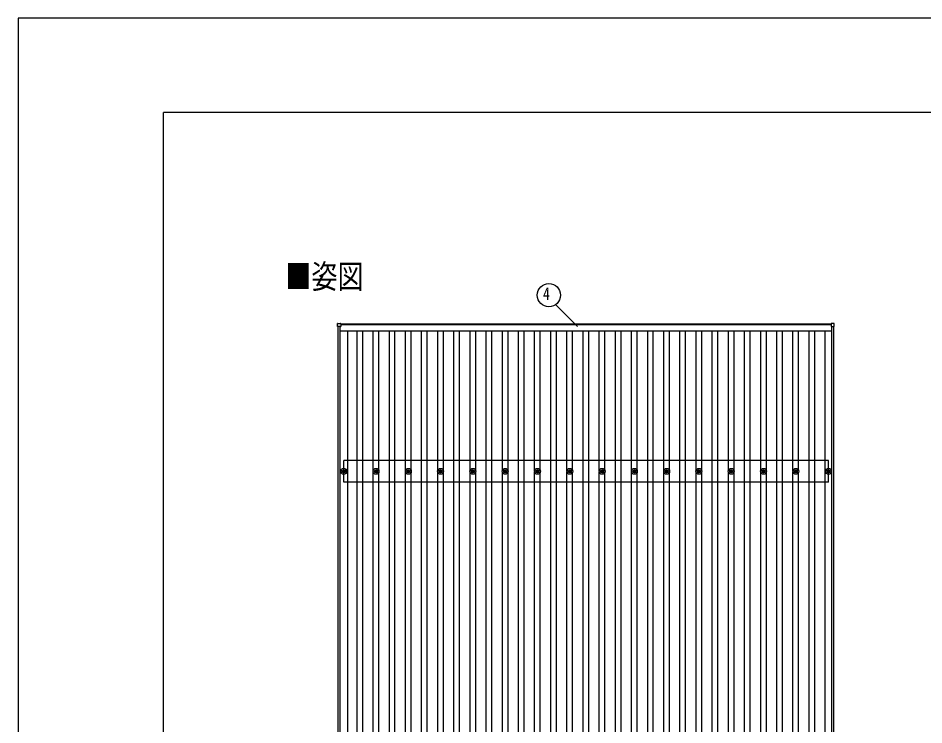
# Model space of a CAD drawing. Units: millimetres, scale not verified. Extents: x -12615 to 12615, y -8910 to 8910.
# Drawn here: x -12615 to -7005, y 4531 to 8910 of the extents above; entities that cross this region are included whole.
import ezdxf
from ezdxf.enums import TextEntityAlignment as Align

# ---------------------------------------------------------------- set-up
doc = ezdxf.new("R2010")
doc.units = ezdxf.units.MM
doc.header["$LTSCALE"] = 40
for name, color, linetype in [('0-2_USER1', 3, 'Continuous'), ('0-5_YKK_13', 4, 'Continuous'), ('0-6_YKK_A1', 4, 'Continuous'), ('0-7_YKK_D', 6, 'Continuous'), ('0-8_YKK_ZWAK', 7, 'Continuous')]:
    doc.layers.add(name, color=color, linetype=linetype)
doc.styles.add('ＭＳ ゴシック', font='')
doc.styles.get('ＭＳ ゴシック').set_extended_font_data('MS Gothic')

msp = doc.modelspace()

# ---------------------------------------------------------------- linework, layer by layer
at = {"layer": '0-5_YKK_13'}
for p, q in [((-10636.74, 6999.3), (-10636.74, 7017.3)), ((-10635.74, 7018.3), (-10617.74, 7018.3)), ((-10616.74, 7017.3), (-10616.74, 6999.3)), ((-7580.14, 7017.3), (-7580.14, 6999.3)), ((-7561.14, 7018.3), (-7579.14, 7018.3)), ((-7560.14, 6999.3), (-7560.14, 7017.3)), ((-10617.74, 6998.3), (-10635.74, 6998.3)), ((-7579.14, 6998.3), (-7561.14, 6998.3)), ((-10608.44, 6103.57), (-10604.02, 6103.57)), ((-10608.44, 6100.07), (-10604.02, 6100.07)), ((-10600.19, 6111.82), (-10600.19, 6107.4)), ((-10600.19, 6096.24), (-10600.19, 6091.82)), ((-10596.69, 6111.82), (-10596.69, 6107.4)), ((-10596.69, 6096.24), (-10596.69, 6091.82)), ((-10592.86, 6103.57), (-10588.44, 6103.57)), ((-10592.86, 6100.07), (-10588.44, 6100.07)), ((-10408.44, 6103.57), (-10404.02, 6103.57)), ((-10408.44, 6100.07), (-10404.02, 6100.07)), ((-10400.19, 6111.82), (-10400.19, 6107.4)), ((-10400.19, 6096.24), (-10400.19, 6091.82)), ((-10396.69, 6111.82), (-10396.69, 6107.4)), ((-10396.69, 6096.24), (-10396.69, 6091.82)), ((-10392.86, 6103.57), (-10388.44, 6103.57)), ((-10392.86, 6100.07), (-10388.44, 6100.07)), ((-10208.44, 6103.57), (-10204.02, 6103.57)), ((-10208.44, 6100.07), (-10204.02, 6100.07)), ((-10200.19, 6111.82), (-10200.19, 6107.4)), ((-10200.19, 6096.24), (-10200.19, 6091.82)), ((-10196.69, 6111.82), (-10196.69, 6107.4)), ((-10196.69, 6096.24), (-10196.69, 6091.82)), ((-10192.86, 6103.57), (-10188.44, 6103.57)), ((-10192.86, 6100.07), (-10188.44, 6100.07)), ((-10008.44, 6103.57), (-10004.02, 6103.57)), ((-10008.44, 6100.07), (-10004.02, 6100.07)), ((-10000.19, 6111.82), (-10000.19, 6107.4)), ((-10000.19, 6096.24), (-10000.19, 6091.82)), ((-9996.69, 6111.82), (-9996.69, 6107.4)), ((-9996.69, 6096.24), (-9996.69, 6091.82)), ((-9992.86, 6103.57), (-9988.44, 6103.57)), ((-9992.86, 6100.07), (-9988.44, 6100.07)), ((-9808.44, 6103.57), (-9804.02, 6103.57)), ((-9808.44, 6100.07), (-9804.02, 6100.07)), ((-9800.19, 6111.82), (-9800.19, 6107.4)), ((-9800.19, 6096.24), (-9800.19, 6091.82)), ((-9796.69, 6111.82), (-9796.69, 6107.4)), ((-9796.69, 6096.24), (-9796.69, 6091.82)), ((-9792.86, 6103.57), (-9788.44, 6103.57)), ((-9792.86, 6100.07), (-9788.44, 6100.07)), ((-9608.44, 6103.57), (-9604.02, 6103.57)), ((-9608.44, 6100.07), (-9604.02, 6100.07)), ((-9600.19, 6111.82), (-9600.19, 6107.4)), ((-9600.19, 6096.24), (-9600.19, 6091.82)), ((-9596.69, 6111.82), (-9596.69, 6107.4)), ((-9596.69, 6096.24), (-9596.69, 6091.82)), ((-9592.86, 6103.57), (-9588.44, 6103.57)), ((-9592.86, 6100.07), (-9588.44, 6100.07)), ((-9408.44, 6103.57), (-9404.02, 6103.57)), ((-9408.44, 6100.07), (-9404.02, 6100.07)), ((-9400.19, 6111.82), (-9400.19, 6107.4)), ((-9400.19, 6096.24), (-9400.19, 6091.82)), ((-9396.69, 6111.82), (-9396.69, 6107.4)), ((-9396.69, 6096.24), (-9396.69, 6091.82)), ((-9392.86, 6103.57), (-9388.44, 6103.57)), ((-9392.86, 6100.07), (-9388.44, 6100.07)), ((-9208.44, 6103.57), (-9204.02, 6103.57)), ((-9208.44, 6100.07), (-9204.02, 6100.07)), ((-9200.19, 6111.82), (-9200.19, 6107.4)), ((-9200.19, 6096.24), (-9200.19, 6091.82)), ((-9196.69, 6111.82), (-9196.69, 6107.4)), ((-9196.69, 6096.24), (-9196.69, 6091.82)), ((-9192.86, 6103.57), (-9188.44, 6103.57)), ((-9192.86, 6100.07), (-9188.44, 6100.07)), ((-9008.44, 6103.57), (-9004.02, 6103.57)), ((-9008.44, 6100.07), (-9004.02, 6100.07)), ((-9000.19, 6111.82), (-9000.19, 6107.4)), ((-9000.19, 6096.24), (-9000.19, 6091.82)), ((-8996.69, 6111.82), (-8996.69, 6107.4)), ((-8996.69, 6096.24), (-8996.69, 6091.82)), ((-8992.86, 6103.57), (-8988.44, 6103.57)), ((-8992.86, 6100.07), (-8988.44, 6100.07)), ((-8808.44, 6103.57), (-8804.02, 6103.57)), ((-8808.44, 6100.07), (-8804.02, 6100.07)), ((-8800.19, 6111.82), (-8800.19, 6107.4)), ((-8800.19, 6096.24), (-8800.19, 6091.82)), ((-8796.69, 6111.82), (-8796.69, 6107.4)), ((-8796.69, 6096.24), (-8796.69, 6091.82)), ((-8792.86, 6103.57), (-8788.44, 6103.57)), ((-8792.86, 6100.07), (-8788.44, 6100.07)), ((-8608.44, 6103.57), (-8604.02, 6103.57)), ((-8608.44, 6100.07), (-8604.02, 6100.07)), ((-8600.19, 6111.82), (-8600.19, 6107.4)), ((-8600.19, 6096.24), (-8600.19, 6091.82)), ((-8596.69, 6111.82), (-8596.69, 6107.4)), ((-8596.69, 6096.24), (-8596.69, 6091.82)), ((-8592.86, 6103.57), (-8588.44, 6103.57)), ((-8592.86, 6100.07), (-8588.44, 6100.07)), ((-8408.44, 6103.57), (-8404.02, 6103.57)), ((-8408.44, 6100.07), (-8404.02, 6100.07)), ((-8400.19, 6111.82), (-8400.19, 6107.4)), ((-8400.19, 6096.24), (-8400.19, 6091.82)), ((-8396.69, 6111.82), (-8396.69, 6107.4)), ((-8396.69, 6096.24), (-8396.69, 6091.82)), ((-8392.86, 6103.57), (-8388.44, 6103.57)), ((-8392.86, 6100.07), (-8388.44, 6100.07)), ((-8208.44, 6103.57), (-8204.02, 6103.57)), ((-8208.44, 6100.07), (-8204.02, 6100.07)), ((-8200.19, 6111.82), (-8200.19, 6107.4)), ((-8200.19, 6096.24), (-8200.19, 6091.82)), ((-8196.69, 6111.82), (-8196.69, 6107.4)), ((-8196.69, 6096.24), (-8196.69, 6091.82)), ((-8192.86, 6103.57), (-8188.44, 6103.57)), ((-8192.86, 6100.07), (-8188.44, 6100.07)), ((-8008.44, 6103.57), (-8004.02, 6103.57)), ((-8008.44, 6100.07), (-8004.02, 6100.07)), ((-8000.19, 6111.82), (-8000.19, 6107.4)), ((-8000.19, 6096.24), (-8000.19, 6091.82)), ((-7996.69, 6111.82), (-7996.69, 6107.4)), ((-7996.69, 6096.24), (-7996.69, 6091.82)), ((-7992.86, 6103.57), (-7988.44, 6103.57)), ((-7992.86, 6100.07), (-7988.44, 6100.07)), ((-7808.44, 6103.57), (-7804.02, 6103.57)), ((-7808.44, 6100.07), (-7804.02, 6100.07)), ((-7800.19, 6111.82), (-7800.19, 6107.4)), ((-7800.19, 6096.24), (-7800.19, 6091.82)), ((-7796.69, 6111.82), (-7796.69, 6107.4)), ((-7796.69, 6096.24), (-7796.69, 6091.82)), ((-7792.86, 6103.57), (-7788.44, 6103.57)), ((-7792.86, 6100.07), (-7788.44, 6100.07)), ((-7605.69, 6103.57), (-7601.27, 6103.57)), ((-7605.69, 6100.07), (-7601.27, 6100.07)), ((-7597.44, 6111.82), (-7597.44, 6107.4)), ((-7597.44, 6096.24), (-7597.44, 6091.82)), ((-7593.94, 6111.82), (-7593.94, 6107.4)), ((-7593.94, 6096.24), (-7593.94, 6091.82)), ((-7590.11, 6103.57), (-7585.69, 6103.57)), ((-7590.11, 6100.07), (-7585.69, 6100.07))]:
    msp.add_line(p, q, dxfattribs=at)
for centre, radius in [((-10598.44, 6101.82), 18.25), ((-10398.44, 6101.82), 18.25), ((-10198.44, 6101.82), 18.25), ((-9998.44, 6101.82), 18.25), ((-9798.44, 6101.82), 18.25), ((-9598.44, 6101.82), 18.25), ((-9398.44, 6101.82), 18.25), ((-9198.44, 6101.82), 18.25), ((-8998.44, 6101.82), 18.25), ((-8798.44, 6101.82), 18.25), ((-8598.44, 6101.82), 18.25), ((-8398.44, 6101.82), 18.25), ((-8198.44, 6101.82), 18.25), ((-7998.44, 6101.82), 18.25), ((-7798.44, 6101.82), 18.25), ((-7595.69, 6101.82), 18.25), ((-10598.44, 6101.82), 10.15), ((-10598.44, 6101.82), 5.85), ((-10598.44, 6101.82), 5.25), ((-10398.44, 6101.82), 10.15), ((-10398.44, 6101.82), 5.85), ((-10398.44, 6101.82), 5.25), ((-10198.44, 6101.82), 10.15), ((-10198.44, 6101.82), 5.85), ((-10198.44, 6101.82), 5.25), ((-9998.44, 6101.82), 10.15), ((-9998.44, 6101.82), 5.85), ((-9998.44, 6101.82), 5.25), ((-9798.44, 6101.82), 10.15), ((-9798.44, 6101.82), 5.85), ((-9798.44, 6101.82), 5.25), ((-9598.44, 6101.82), 10.15), ((-9598.44, 6101.82), 5.85), ((-9598.44, 6101.82), 5.25), ((-9398.44, 6101.82), 10.15), ((-9398.44, 6101.82), 5.85), ((-9398.44, 6101.82), 5.25), ((-9198.44, 6101.82), 10.15), ((-9198.44, 6101.82), 5.85), ((-9198.44, 6101.82), 5.25), ((-8998.44, 6101.82), 10.15), ((-8998.44, 6101.82), 5.85), ((-8998.44, 6101.82), 5.25), ((-8798.44, 6101.82), 10.15), ((-8798.44, 6101.82), 5.85), ((-8798.44, 6101.82), 5.25), ((-8598.44, 6101.82), 10.15), ((-8598.44, 6101.82), 5.85), ((-8598.44, 6101.82), 5.25), ((-8398.44, 6101.82), 10.15), ((-8398.44, 6101.82), 5.85), ((-8398.44, 6101.82), 5.25), ((-8198.44, 6101.82), 10.15), ((-8198.44, 6101.82), 5.85), ((-8198.44, 6101.82), 5.25), ((-7998.44, 6101.82), 10.15), ((-7998.44, 6101.82), 5.85), ((-7998.44, 6101.82), 5.25), ((-7798.44, 6101.82), 10.15), ((-7798.44, 6101.82), 5.85), ((-7798.44, 6101.82), 5.25), ((-7595.69, 6101.82), 10.15), ((-7595.69, 6101.82), 5.85), ((-7595.69, 6101.82), 5.25)]:
    msp.add_circle(centre, radius, dxfattribs=at)
for centre, start, end in [((-10635.74, 7017.3), 90, 180), ((-10617.74, 7017.3), 0, 90), ((-7579.14, 7017.3), 90, 180), ((-7561.14, 7017.3), 0, 90), ((-10635.74, 6999.3), 180, 270), ((-10617.74, 6999.3), 270, 0), ((-7579.14, 6999.3), 180, 270), ((-7561.14, 6999.3), 270, 0)]:
    msp.add_arc(centre, 1, start, end, dxfattribs=at)
at = {"layer": '0-6_YKK_A1'}
for p, q in [((-10616.74, 7015), (-7580.14, 7015)), ((-10633.44, 1599.92), (-10633.44, 6998.34)), ((-10621.44, 1599.92), (-10621.44, 6998.34)), ((-10621.44, 6972.21), (-7575.44, 6972.21)), ((-7580.14, 7010.21), (-10616.74, 7010.21)), ((-10571.94, 1631.2), (-10571.94, 6972.21)), ((-10515.94, 1631.2), (-10515.94, 6972.21)), ((-10480.94, 1631.2), (-10480.94, 6972.21)), ((-10415.94, 6107), (-10415.94, 6972.21)), ((-10380.94, 6107), (-10380.94, 6972.21)), ((-10315.94, 1631.2), (-10315.94, 6972.21)), ((-10280.94, 1631.2), (-10280.94, 6972.21)), ((-10215.94, 6107), (-10215.94, 6972.21)), ((-10180.94, 6107), (-10180.94, 6972.21)), ((-10115.94, 1631.2), (-10115.94, 6972.21)), ((-10080.94, 1631.2), (-10080.94, 6972.21)), ((-10015.94, 6107), (-10015.94, 6972.21)), ((-9980.94, 6107), (-9980.94, 6972.21)), ((-9915.94, 1631.2), (-9915.94, 6972.21)), ((-9880.94, 1631.2), (-9880.94, 6972.21)), ((-9815.94, 6107), (-9815.94, 6972.21)), ((-9780.94, 6107), (-9780.94, 6972.21)), ((-9715.94, 1631.2), (-9715.94, 6972.21)), ((-9680.94, 1631.2), (-9680.94, 6972.21)), ((-9615.94, 6107), (-9615.94, 6972.21)), ((-9580.94, 6107), (-9580.94, 6972.21)), ((-9515.94, 1631.2), (-9515.94, 6972.21)), ((-9480.94, 1631.2), (-9480.94, 6972.21)), ((-9415.94, 6107), (-9415.94, 6972.21)), ((-9380.94, 6107), (-9380.94, 6972.21)), ((-9315.94, 1631.2), (-9315.94, 6972.21)), ((-9280.94, 1631.2), (-9280.94, 6972.21)), ((-9215.94, 6107), (-9215.94, 6972.21)), ((-9180.94, 6107), (-9180.94, 6972.21)), ((-9115.94, 1631.2), (-9115.94, 6972.21)), ((-9080.94, 1631.2), (-9080.94, 6972.21)), ((-9015.94, 6107), (-9015.94, 6972.21)), ((-8980.94, 6107), (-8980.94, 6972.21)), ((-8915.94, 1631.2), (-8915.94, 6972.21)), ((-8880.94, 1631.2), (-8880.94, 6972.21)), ((-8815.94, 6107), (-8815.94, 6972.21)), ((-8780.94, 6107), (-8780.94, 6972.21)), ((-8715.94, 1631.2), (-8715.94, 6972.21)), ((-8680.94, 1631.2), (-8680.94, 6972.21)), ((-8615.94, 6107), (-8615.94, 6972.21)), ((-8580.94, 6107), (-8580.94, 6972.21)), ((-8515.94, 1631.2), (-8515.94, 6972.21)), ((-8480.94, 1631.2), (-8480.94, 6972.21)), ((-8415.94, 6107), (-8415.94, 6972.21)), ((-8380.94, 6107), (-8380.94, 6972.21)), ((-8315.94, 1631.2), (-8315.94, 6972.21)), ((-8280.94, 1631.2), (-8280.94, 6972.21)), ((-8215.94, 6107), (-8215.94, 6972.21)), ((-8180.94, 6107), (-8180.94, 6972.21)), ((-8115.94, 1631.2), (-8115.94, 6972.21)), ((-8080.94, 1631.2), (-8080.94, 6972.21)), ((-8015.94, 6107), (-8015.94, 6972.21)), ((-7980.94, 6107), (-7980.94, 6972.21)), ((-7915.94, 1631.2), (-7915.94, 6972.21)), ((-7880.94, 1631.2), (-7880.94, 6972.21)), ((-7815.94, 6107), (-7815.94, 6972.21)), ((-7780.94, 6107), (-7780.94, 6972.21)), ((-7715.94, 1631.2), (-7715.94, 6972.21)), ((-7680.94, 1631.2), (-7680.94, 6972.21)), ((-7615.94, 1631.2), (-7615.94, 6972.21)), ((-7575.44, 1599.88), (-7575.44, 6998.3)), ((-7563.44, 1599.88), (-7563.44, 6998.3)), ((-7595.69, 6168.82), (-10598.44, 6168.82)), ((-10598.44, 6034.82), (-10598.44, 6168.82)), ((-7595.69, 6034.82), (-7595.69, 6168.82)), ((-10415.94, 4307), (-10415.94, 6096.64)), ((-10380.94, 4307), (-10380.94, 6096.64)), ((-10215.94, 4307), (-10215.94, 6096.64)), ((-10180.94, 4307), (-10180.94, 6096.64)), ((-10015.94, 4307), (-10015.94, 6096.64)), ((-9980.94, 4307), (-9980.94, 6096.64)), ((-9815.94, 4307), (-9815.94, 6096.64)), ((-9780.94, 4307), (-9780.94, 6096.64)), ((-9615.94, 4307), (-9615.94, 6096.64)), ((-9580.94, 4307), (-9580.94, 6096.64)), ((-9415.94, 4307), (-9415.94, 6096.64)), ((-9380.94, 4307), (-9380.94, 6096.64)), ((-9215.94, 4307), (-9215.94, 6096.64)), ((-9180.94, 4307), (-9180.94, 6096.64)), ((-9015.94, 4307), (-9015.94, 6096.64)), ((-8980.94, 4307), (-8980.94, 6096.64)), ((-8815.94, 4307), (-8815.94, 6096.64)), ((-8780.94, 4307), (-8780.94, 6096.64)), ((-8615.94, 4307), (-8615.94, 6096.64)), ((-8580.94, 4307), (-8580.94, 6096.64)), ((-8415.94, 4307), (-8415.94, 6096.64)), ((-8380.94, 4307), (-8380.94, 6096.64)), ((-8215.94, 4307), (-8215.94, 6096.64)), ((-8180.94, 4307), (-8180.94, 6096.64)), ((-8015.94, 4307), (-8015.94, 6096.64)), ((-7980.94, 4307), (-7980.94, 6096.64)), ((-7815.94, 4307), (-7815.94, 6096.64)), ((-7780.94, 4307), (-7780.94, 6096.64)), ((-7595.69, 6034.82), (-10598.44, 6034.82))]:
    msp.add_line(p, q, dxfattribs=at)
at = {"layer": '0-7_YKK_D'}
msp.add_line((-9151.34, 6999.71), (-9286.08, 7134.45), dxfattribs=at)
msp.add_circle((-9327.59, 7193.28), 72, dxfattribs=at)
at = {"layer": '0-8_YKK_ZWAK'}
for p in [(11685.06, 8325), (-11714.94, -7575)]:
    msp.add_line(p, (-11714.94, 8325), dxfattribs=at)
msp.add_lwpolyline([(-12615, -8910), (12615, -8910), (12615, 8910), (-12615, 8910)], close=True, dxfattribs=at)

# ---------------------------------------------------------------- texts
at = {"layer": '0-2_USER1', "style": 'ＭＳ ゴシック', "width": 0.8}
msp.add_text('■姿図', height=148.5, dxfattribs=at).set_placement((-10960.74, 7190.47), align=Align.BOTTOM_LEFT)
at = {"layer": '0-7_YKK_D', "style": 'ＭＳ ゴシック', "width": 0.8}
msp.add_text('4', height=79.18, dxfattribs=at).set_placement((-9364.28, 7139.28), align=Align.BOTTOM_LEFT)

doc.saveas('drawing.dxf')
